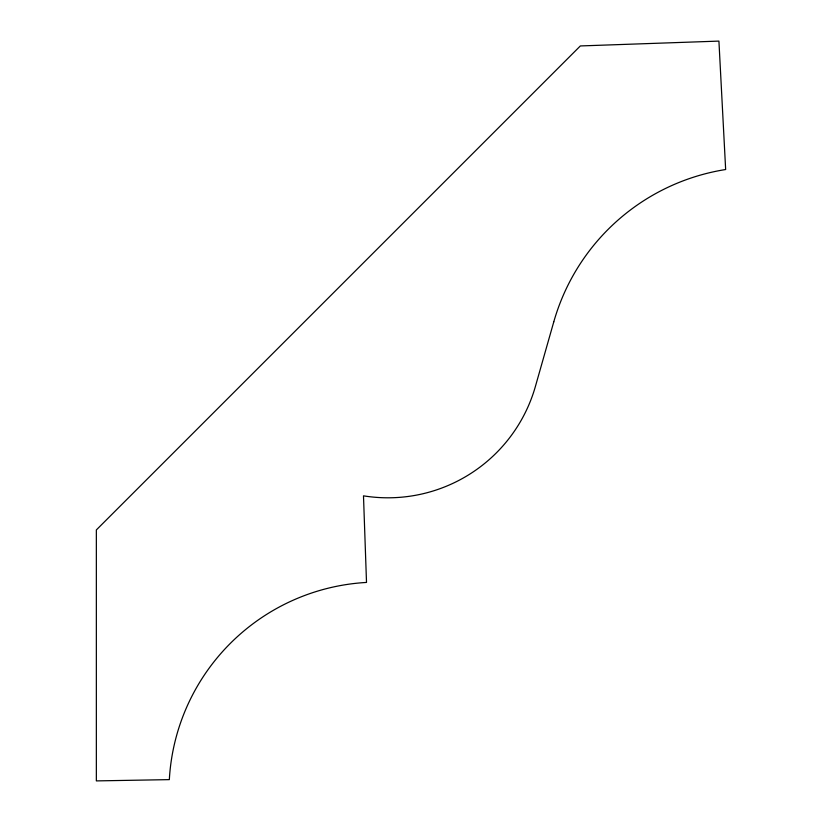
<?xml version="1.0" encoding="UTF-8"?>
<svg xmlns="http://www.w3.org/2000/svg" width="822" height="822" viewBox="0 0 822 822"><rect width="100%" height="100%" fill="white"/><g stroke="black" fill="none" stroke-linecap="round" stroke-linejoin="round"><path stroke-width="1.23" d="M553.771 321.875L535.41 386.412A153.334 153.334 0 0 1 363.488 495.841L366.509 582.438A209.312 209.312 0 0 0 169.332 779.626L96.349 780.9L96.349 529.933L580.353 45.94L718.921 41.1L725.651 169.527A213.319 213.319 0 0 0 553.771 321.875"/></g></svg>
